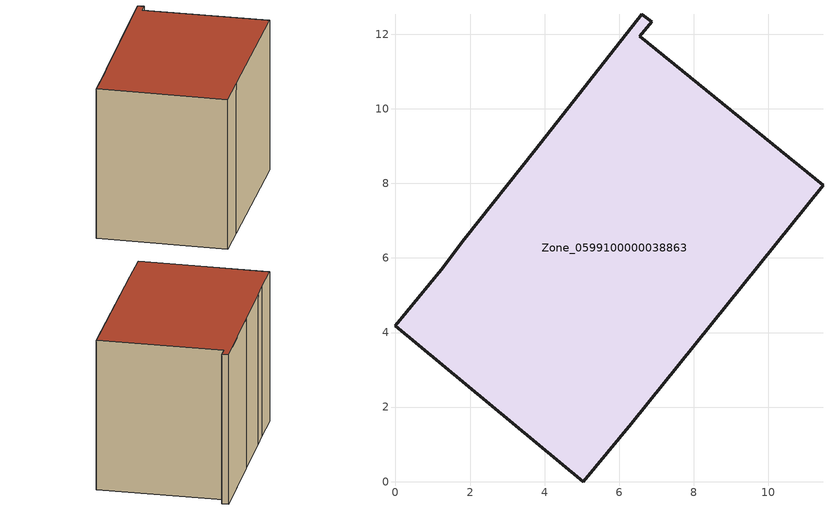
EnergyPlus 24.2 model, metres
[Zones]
Zone_0599100000038863
 floor ground (C_G): 3.76,8.91 6.61,12.54 6.88,12.33 6.56,11.95 11.47,7.95 6.32,1.56 5.04,0 0,4.18 1.22,5.69 1.84,6.5 z0
 wall outside (C_F): 6.56,11.95 6.88,12.33 6.61,12.54 3.76,8.91 1.84,6.5 1.22,5.69 0,4.18 5.04,0 6.32,1.56 11.47,7.95 6.56,11.95 z0:7.88
 roof outside (C_R): 5.04,0 6.32,1.56 11.47,7.95 6.56,11.95 6.88,12.33 6.61,12.54 3.76,8.91 1.84,6.5 1.22,5.69 0,4.18 z7.88
[BUILDING]
Pand.0599100000038863: North Axis=0; Terrain=City; Loads Convergence Tolerance Value=0.04; Temperature Convergence Tolerance Value=0.4; Solar Distribution=FullExterior; Maximum Number of Warmup Days=25; Minimum Number of Warmup Days=1
[Site:Location]
Rotterdam.The.Hague.AP_ZH_NLD Design_Conditions: Latitude=51.96; Longitude=4.45; Time Zone=1; Elevation=-4.5
[SITE:GROUNDTEMPERATURE:BUILDINGSURFACE]
18, 18, 18, 18, 18, 18, 18, 18, 18, 18, 18, 18
[MATERIAL] Thermal Absorptance=0.9; Solar Absorptance=0.7; Visible Absorptance=0.7
Name | Roughness | Thickness | Conductivity | Density | Specific Heat
G.TC.1946-1964 | MediumSmooth | 0.15 | 1 | 540 | 1210
F.TC.1946-1964 | Rough | 0.3 | 0.857143 | 1920 | 840
R.TC.1946-1964 | MediumRough | 0.2 | 0.235294 | 1500 | 1000
[CONSTRUCTION]
C_G: G.TC.1946-1964
C_F: F.TC.1946-1964
C_R: R.TC.1946-1964
[ZONE]
Zone_0599100000038863: Type=1; Multiplier=1; Ceiling Height=Autocalculate; Volume=Autocalculate; Floor Area=autocalculate; Part of Total Floor Area=Yes
[ZONEINFILTRATION:DESIGNFLOWRATE]
Infil_Zone_0599100000038863: Zone or ZoneList or Space or SpaceList=Zone_0599100000038863; Schedule=AlwaysOn; Design Flow Rate Calculation Method=Flow/Area; Flow Rate per Floor Area=0.003; Constant Term Coefficient=1; Temperature Term Coefficient=0; Velocity Term Coefficient=0; Velocity Squared Term Coefficient=0
[HVACTEMPLATE:ZONE:IDEALLOADSAIRSYSTEM]
Zone_0599100000038863: Maximum Heating Supply Air Temperature=50; Minimum Cooling Supply Air Temperature=13; Maximum Heating Supply Air Humidity Ratio=0.0156; Minimum Cooling Supply Air Humidity Ratio=0.0077; Heating Limit=NoLimit; Cooling Limit=NoLimit; Dehumidification Control Type=ConstantSensibleHeatRatio; Cooling Sensible Heat Ratio=0.7; Dehumidification Setpoint=60; Humidification Control Type=None; Humidification Setpoint=30; Outdoor Air Method=None; Outdoor Air Flow Rate per Person=0.00944; Outdoor Air Flow Rate per Zone Floor Area=0; Outdoor Air Flow Rate per Zone=0; Demand Controlled Ventilation Type=None; Outdoor Air Economizer Type=NoEconomizer; Heat Recovery Type=None; Sensible Heat Recovery Effectiveness=0.7; Latent Heat Recovery Effectiveness=0.65
[ZONECONTROL:THERMOSTAT]
ThermostatControl_Zone_0599100000038863: Zone or ZoneList=Zone_0599100000038863; Control Type Schedule=DualSetpointControlType; Control 1=Thermostat_Zone_0599100000038863; Temperature Difference Between Cutout And Setpoint=0
[THERMOSTATSETPOINT:DUALSETPOINT]
Thermostat_Zone_0599100000038863: Heating Setpoint Temperature Schedule=HeatingSetpoint_Zone_0599100000038863; Cooling Setpoint Temperature Schedule=CoolingSetpoint_Zone_0599100000038863
[SCHEDULE:COMPACT]
HeatingSetpoint_Zone_0599100000038863: Through: 12/31, For: AllDays, Until: 24:00, 21
CoolingSetpoint_Zone_0599100000038863: Through: 12/31, For: AllDays, Until: 24:00, 24
DualSetpointControlType: Through: 12/31, For: AllDays, Until: 24:00, 4
AlwaysOn: Through: 12/31, For: AllDays, Until: 24:00, 1
